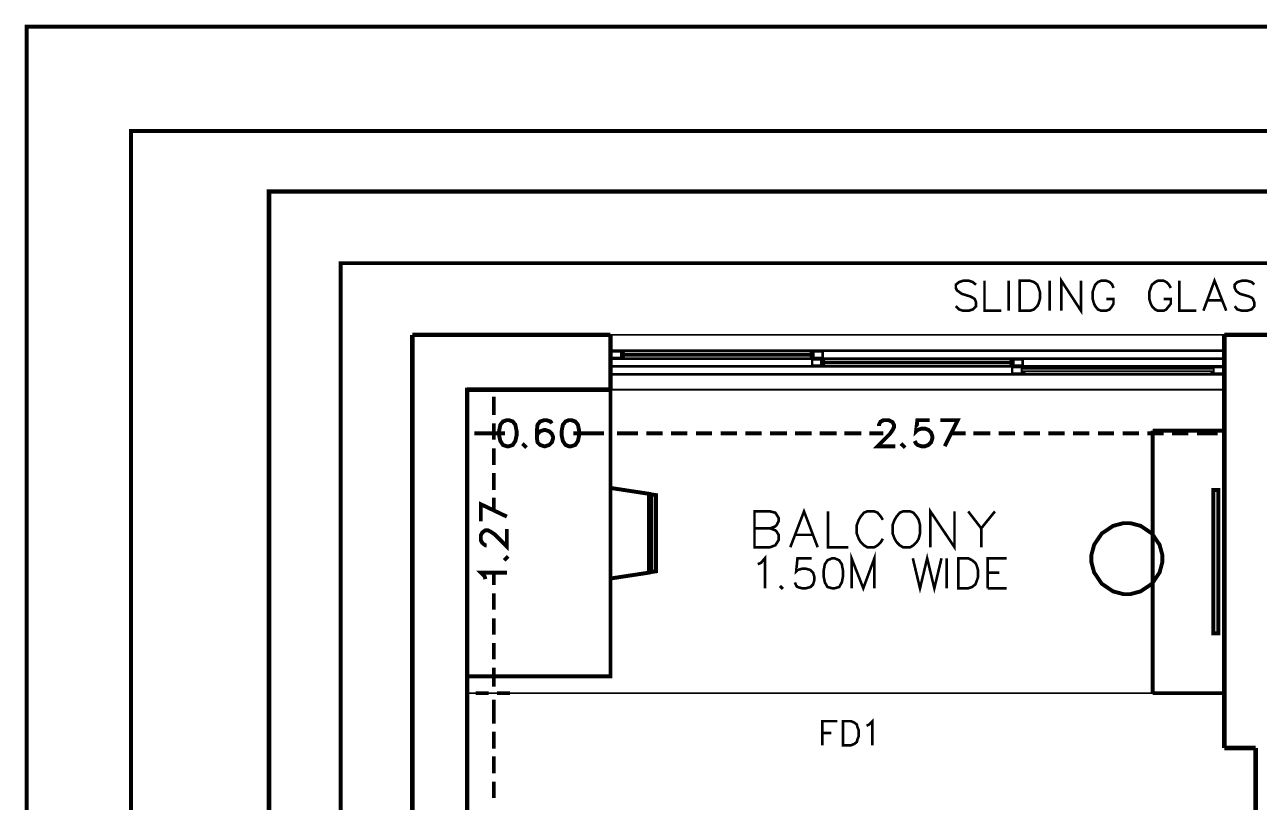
# Model space of a CAD drawing. Extents: x 0.2 to 11.4, y 0.2 to 8.2.
# Drawn here: x 0.223 to 3.381, y 6.168 to 8.157 of the extents above; entities that cross this region are included whole.
import ezdxf

# ---------------------------------------------------------------- set-up
doc = ezdxf.new("R2010")
doc.units = 0
doc.layers.get('0').update_dxf_attribs({"linetype": 'CONTINUOUS'})

msp = doc.modelspace()

# ---------------------------------------------------------------- linework, layer by layer
at = {"color": 0}
for points, const_width in [([(0.228353, 0.238336), (11.4183, 0.238336), (11.4183, 8.15169), (0.228353, 8.15169), (0.228353, 0.238336)], 0.01), ([(0.495008, 0.504992), (11.1517, 0.504992), (11.1517, 7.88499), (0.495008, 7.88499), (0.495008, 0.504992)], 0.01), ([(2.76833, 7.42503), (2.76833, 7.50168), (2.79497, 7.50168), (2.80501, 7.49832), (2.81332, 7.49164), (2.81668, 7.48335), (2.81999, 7.47331), (2.81999, 7.45503), (2.81668, 7.44336), (2.81332, 7.43668), (2.80501, 7.42833), (2.79497, 7.42503), (2.76833, 7.42503)], 0.006667), ([(1.72331, 7.28331), (1.73665, 7.28331), (1.73665, 7.28168), (1.72331, 7.28168), (1.72331, 7.26335), (1.73665, 7.26335), (1.73665, 7.26167), (1.72168, 7.26167), (1.72168, 7.32335), (1.73665, 7.32335), (1.73665, 7.32167), (1.72331, 7.32167), (1.72331, 7.30333), (1.73665, 7.30333), (1.73665, 7.30165), (1.72331, 7.30165), (1.72331, 7.28331)], 0.005), ([(1.75168, 7.30333), (1.72331, 7.30333), (1.72331, 7.32167), (1.75168, 7.32167), (1.75168, 7.315), (1.75168, 7.31999), (1.72499, 7.31999), (1.72499, 7.30501), (1.75168, 7.30501), (1.75168, 7.31), (1.75168, 7.30333)], 0.005), ([(1.74832, 7.31), (2.24164, 7.31), (2.24164, 7.315), (1.74832, 7.315), (1.74832, 7.31)], 0.005), ([(2.23665, 7.30333), (2.26497, 7.30333), (2.26497, 7.32167), (2.23665, 7.32167), (2.23665, 7.315), (2.23833, 7.315), (2.23833, 7.31999), (2.26335, 7.31999), (2.26335, 7.30501), (2.23833, 7.30501), (2.23833, 7.31), (2.23665, 7.31), (2.23665, 7.30333)], 0.005), ([(2.26497, 7.30165), (2.23665, 7.30165), (2.23665, 7.28331), (2.26497, 7.28331), (2.26497, 7.28999), (2.26335, 7.28999), (2.26335, 7.285), (2.23833, 7.285), (2.23833, 7.30003), (2.26335, 7.30003), (2.26335, 7.29497), (2.26497, 7.29497), (2.26497, 7.30165)], 0.005), ([(2.25999, 7.28999), (2.75331, 7.28999), (2.75331, 7.29497), (2.25999, 7.29497), (2.25999, 7.28999)], 0.005), ([(2.74832, 7.30165), (2.77669, 7.30165), (2.77669, 7.28331), (2.74832, 7.28331), (2.74832, 7.28999), (2.75, 7.28999), (2.75, 7.285), (2.77501, 7.285), (2.77501, 7.30003), (2.75, 7.30003), (2.75, 7.29497), (2.74832, 7.29497), (2.74832, 7.30165)], 0.005), ([(3.28999, 7.28331), (3.27669, 7.28331), (3.27669, 7.28168), (3.28999, 7.28168), (3.28999, 7.26335), (3.27669, 7.26335), (3.27669, 7.26167), (3.29167, 7.26167), (3.29167, 7.32335), (3.27669, 7.32335), (3.27669, 7.32167), (3.28999, 7.32167), (3.28999, 7.30333), (3.27669, 7.30333), (3.27669, 7.30165), (3.28999, 7.30165), (3.28999, 7.28331)], 0.005), ([(2.77669, 7.28168), (2.74832, 7.28168), (2.74832, 7.26335), (2.77669, 7.26335), (2.77669, 7.27001), (2.77501, 7.27001), (2.77501, 7.26497), (2.75, 7.26497), (2.75, 7.28), (2.77501, 7.28), (2.77501, 7.27669), (2.77669, 7.27669), (2.77669, 7.28168)], 0.005), ([(3.26497, 7.27669), (2.77333, 7.27669), (2.77333, 7.27001), (3.26497, 7.27001), (3.26497, 7.27669)], 0.005), ([(3.26167, 7.28168), (3.28999, 7.28168), (3.28999, 7.26335), (3.26167, 7.26335), (3.26167, 7.27001), (3.26335, 7.27001), (3.26335, 7.26497), (3.28836, 7.26497), (3.28836, 7.28), (3.26335, 7.28), (3.26335, 7.27669), (3.26167, 7.27669), (3.26167, 7.28168)], 0.005), ([(1.35498, 7.22331), (1.72168, 7.22331), (1.72168, 6.49001), (1.35498, 6.49001), (1.35498, 7.22331)], 0.01), ([(1.45665, 7.14501), (1.44667, 7.14165), (1.44, 7.13336), (1.43668, 7.11664), (1.43668, 7.10667), (1.44, 7.09169), (1.44667, 7.08165), (1.45665, 7.07835), (1.46164, 7.07835), (1.47168, 7.08165), (1.47835, 7.09169), (1.48167, 7.10667), (1.48167, 7.11664), (1.47835, 7.13336), (1.47168, 7.14165), (1.46164, 7.14501), (1.45665, 7.14501)], 0.01), ([(1.61501, 7.14501), (1.60667, 7.14165), (1.59999, 7.13336), (1.59668, 7.11664), (1.59668, 7.10667), (1.59999, 7.09169), (1.60667, 7.08165), (1.61501, 7.07835), (1.62169, 7.07835), (1.63167, 7.08165), (1.63835, 7.09169), (1.64165, 7.10667), (1.64165, 7.11664), (1.63835, 7.13336), (1.63167, 7.14165), (1.62169, 7.14501), (1.61501, 7.14501)], 0.01), ([(1.82667, 6.75667), (1.83832, 6.75836), (1.83832, 6.95335), (1.82667, 6.95503), (1.82667, 6.75667)], 0.01), ([(3.26335, 6.96669), (3.27669, 6.96669), (3.27669, 6.59999), (3.26335, 6.59999), (3.26335, 6.96669)], 0.01), ([(2.47, 6.91168), (2.46164, 6.90831), (2.45335, 6.89833), (2.44835, 6.88997), (2.44336, 6.87668), (2.44336, 6.85499), (2.44835, 6.84169), (2.45335, 6.83333), (2.46164, 6.82497), (2.47, 6.81999), (2.48833, 6.81999), (2.49669, 6.82497), (2.50499, 6.83333), (2.50999, 6.84169), (2.51335, 6.85499), (2.51335, 6.87668), (2.50999, 6.88997), (2.50499, 6.89833), (2.49669, 6.90831), (2.48833, 6.91168), (2.47, 6.91168)], 0.006667), ([(3.13336, 6.79085), (3.13336, 6.79969), (3.12619, 6.82622), (3.10672, 6.85508), (3.07781, 6.87457), (3.05126, 6.88167), (3.04249, 6.88167), (3.03364, 6.88167), (3.00711, 6.87457), (2.97825, 6.85508), (2.95876, 6.82622), (2.95167, 6.79969), (2.95167, 6.79085), (2.95167, 6.78207), (2.95876, 6.75553), (2.97825, 6.72661), (3.00711, 6.70714), (3.03364, 6.69997), (3.04249, 6.69997), (3.05126, 6.69997), (3.07781, 6.70714), (3.10672, 6.72661), (3.12619, 6.75553), (3.13336, 6.78207), (3.13336, 6.79085)], 0.01), ([(2.28836, 6.79167), (2.27669, 6.78668), (2.27001, 6.77669), (2.26665, 6.75836), (2.26665, 6.74669), (2.27001, 6.72999), (2.27669, 6.71832), (2.28836, 6.715), (2.29497, 6.715), (2.30664, 6.71832), (2.31332, 6.72999), (2.31668, 6.74669), (2.31668, 6.75836), (2.31332, 6.77669), (2.30664, 6.78668), (2.29497, 6.79167), (2.28836, 6.79167)], 0.006667), ([(2.61165, 6.715), (2.61165, 6.79167), (2.63667, 6.79167), (2.64665, 6.78668), (2.655, 6.78), (2.65831, 6.77333), (2.66168, 6.76167), (2.66168, 6.74333), (2.65831, 6.73335), (2.655, 6.72499), (2.64665, 6.71832), (2.63667, 6.715), (2.61165, 6.715)], 0.006667), ([(2.31668, 6.31332), (2.31668, 6.375), (2.33664, 6.375), (2.345, 6.37169), (2.35167, 6.36664), (2.35335, 6.36003), (2.35667, 6.35167), (2.35667, 6.33664), (2.35335, 6.32835), (2.35167, 6.32167), (2.345, 6.31668), (2.33664, 6.31332), (2.31668, 6.31332)], 0.006667)]:
    msp.add_lwpolyline(points, close=True, dxfattribs=dict(at, const_width=const_width))
for points, const_width in [([(0.629992, 3.28331), (0.848307, 3.28331), (0.848307, 7.72999), (5.77001, 7.72999), (5.77001, 7.21001), (9.05333, 7.21001)], 0.011667), ([(0.726671, 0.639974), (0.726671, 3.09999), (1.03168, 3.09999), (1.03168, 7.54665), (5.58664, 7.54665), (5.58664, 7.02669), (9.05333, 7.02669)], 0.01), ([(2.65668, 7.49164), (2.64833, 7.49832), (2.63835, 7.50168), (2.62332, 7.50168), (2.61333, 7.49832), (2.60499, 7.49164), (2.60499, 7.48335), (2.60835, 7.47667), (2.61333, 7.47331), (2.62001, 7.46832), (2.64165, 7.46164), (2.64833, 7.45833), (2.65332, 7.45503), (2.65668, 7.44667), (2.65668, 7.43668), (2.64833, 7.42833), (2.63835, 7.42503), (2.62332, 7.42503), (2.61333, 7.42833), (2.60499, 7.43668)], 0.006667), ([(2.67833, 7.50168), (2.67833, 7.42503), (2.72168, 7.42503)], 0.006667), ([(2.74001, 7.42503), (2.74001, 7.50168)], 0.006667), ([(2.845, 7.42503), (2.845, 7.50168)], 0.006667), ([(2.875, 7.42503), (2.875, 7.50168), (2.92503, 7.42503), (2.92503, 7.50168)], 0.006667), ([(3.00836, 7.48335), (3.00499, 7.49164), (2.99832, 7.49832), (2.99001, 7.50168), (2.97667, 7.50168), (2.96832, 7.49832), (2.96164, 7.49164), (2.95833, 7.48335), (2.95503, 7.47331), (2.95503, 7.45503), (2.95833, 7.44336), (2.96164, 7.43668), (2.96832, 7.42833), (2.97667, 7.42503), (2.99001, 7.42503), (2.99832, 7.42833), (3.00499, 7.43668), (3.00836, 7.44336), (3.00836, 7.45503), (2.99001, 7.45503)], 0.006667), ([(3.155, 7.48335), (3.15001, 7.49164), (3.14333, 7.49832), (3.13667, 7.50168), (3.12169, 7.50168), (3.11501, 7.49832), (3.10667, 7.49164), (3.10335, 7.48335), (3.09999, 7.47331), (3.09999, 7.45503), (3.10335, 7.44336), (3.10667, 7.43668), (3.11501, 7.42833), (3.12169, 7.42503), (3.13667, 7.42503), (3.14333, 7.42833), (3.15001, 7.43668), (3.155, 7.44336), (3.155, 7.45503), (3.13667, 7.45503)], 0.006667), ([(3.17665, 7.50168), (3.17665, 7.42503), (3.22, 7.42503)], 0.006667), ([(3.23833, 7.42503), (3.26665, 7.50168), (3.29665, 7.42503)], 0.006667), ([(3.36833, 7.49164), (3.36165, 7.49832), (3.34999, 7.50168), (3.33664, 7.50168), (3.32497, 7.49832), (3.31836, 7.49164), (3.31836, 7.48335), (3.32167, 7.47667), (3.32497, 7.47331), (3.33165, 7.46832), (3.35499, 7.46164), (3.36165, 7.45833), (3.36501, 7.45503), (3.36833, 7.44667), (3.36833, 7.43668), (3.36165, 7.42833), (3.34999, 7.42503), (3.33664, 7.42503), (3.32497, 7.42833), (3.31836, 7.43668)], 0.006667), ([(3.24832, 7.45167), (3.285, 7.45167)], 0.006667), ([(1.21501, 3.375), (1.21501, 7.36333)], 0.011667), ([(1.21501, 7.36333), (1.72168, 7.36333)], 0.011667), ([(1.21501, 3.375), (1.21501, 7.36333)], 0.01), ([(1.21501, 7.36333), (1.72168, 7.36333)], 0.01), ([(1.72168, 7.22331), (1.72168, 7.36333)], 0.011667), ([(1.72168, 7.22331), (1.72168, 7.36333)], 0.01), ([(1.72168, 7.36333), (3.29167, 7.36333)], 0.005), ([(3.29167, 6.30664), (3.29167, 7.36333)], 0.011667), ([(3.29167, 7.36333), (3.43164, 7.36333)], 0.011667), ([(3.29167, 6.30664), (3.29167, 7.36333)], 0.01), ([(3.29167, 7.36333), (3.43164, 7.36333)], 0.01), ([(1.73665, 7.32335), (3.27669, 7.32335)], 0.005), ([(1.73665, 7.32167), (3.27669, 7.32167)], 0.005), ([(1.73665, 7.30333), (3.27669, 7.30333)], 0.005), ([(1.73665, 7.30165), (3.27669, 7.30165)], 0.005), ([(1.75168, 7.32167), (1.75836, 7.315)], 0.005), ([(1.75168, 7.30333), (1.75836, 7.31)], 0.005), ([(2.23665, 7.32167), (2.23167, 7.315)], 0.005), ([(2.23665, 7.30333), (2.23167, 7.31)], 0.005), ([(2.26497, 7.30165), (2.27001, 7.29497)], 0.005), ([(2.74832, 7.30165), (2.74333, 7.29497)], 0.005), ([(1.73665, 7.28331), (3.27669, 7.28331)], 0.005), ([(1.73665, 7.28168), (3.27669, 7.28168)], 0.005), ([(1.73665, 7.26335), (3.27669, 7.26335)], 0.005), ([(1.73665, 7.26167), (3.27669, 7.26167)], 0.005), ([(2.26497, 7.28331), (2.27001, 7.28999)], 0.005), ([(2.74832, 7.28331), (2.74333, 7.28999)], 0.005), ([(2.77669, 7.28168), (2.78331, 7.27669)], 0.005), ([(2.77669, 7.26335), (2.78331, 7.27001)], 0.005), ([(3.26167, 7.28168), (3.25667, 7.27669)], 0.005), ([(3.26167, 7.26335), (3.25667, 7.27001)], 0.005), ([(1.35498, 6.44667), (1.35498, 7.22331)], 0.011667), ([(1.35498, 7.22331), (1.72168, 7.22331)], 0.011667), ([(1.35498, 6.44667), (1.35498, 7.22331)], 0.01), ([(1.35498, 7.22331), (1.72168, 7.22331)], 0.01), ([(1.35498, 7.20167), (1.35498, 7.17833)], 0.01), ([(1.37668, 7.22331), (1.41, 7.22331)], 0.01), ([(1.42333, 7.20503), (1.42333, 7.18832)], 0.01), ([(1.43164, 7.22331), (1.465, 7.22331)], 0.01), ([(1.72168, 7.20167), (1.72168, 7.17833)], 0.01), ([(1.72168, 7.20167), (1.72168, 7.17833)], 0.01), ([(1.72168, 7.22331), (3.29167, 7.22331)], 0.005), ([(3.29167, 7.20167), (3.29167, 7.17833)], 0.01), ([(1.42333, 7.18832), (1.42333, 7.15831)], 0.01), ([(1.35498, 7.15668), (1.35498, 7.11501)], 0.01), ([(1.42333, 7.13667), (1.42333, 7.095)], 0.01), ([(1.57167, 7.13667), (1.56836, 7.14165), (1.55832, 7.14501), (1.55165, 7.14501), (1.54167, 7.14165), (1.535, 7.13336), (1.53331, 7.11664), (1.53331, 7.10167), (1.535, 7.08832), (1.54167, 7.08165), (1.55165, 7.07835), (1.55501, 7.07835), (1.565, 7.08165), (1.57167, 7.08832), (1.57497, 7.09831), (1.57497, 7.10167), (1.57167, 7.11003), (1.565, 7.11664), (1.55501, 7.12001), (1.55165, 7.12001), (1.54167, 7.11664), (1.535, 7.11003), (1.53331, 7.10167)], 0.01), ([(1.72168, 7.15668), (1.72168, 7.11501)], 0.01), ([(1.72168, 7.15668), (1.72168, 7.11501)], 0.01), ([(2.40831, 7.12999), (2.40831, 7.13336), (2.41168, 7.13997), (2.41336, 7.14165), (2.41997, 7.14501), (2.43332, 7.14501), (2.44, 7.14165), (2.44336, 7.13997), (2.44667, 7.13336), (2.44667, 7.12668), (2.44336, 7.12001), (2.43668, 7.11003), (2.405, 7.07835), (2.44997, 7.07835)], 0.01), ([(2.53836, 7.14501), (2.50667, 7.14501), (2.50331, 7.11664), (2.50667, 7.12001), (2.51665, 7.12332), (2.52669, 7.12332), (2.535, 7.12001), (2.54167, 7.11333), (2.54497, 7.10335), (2.54497, 7.09831), (2.54167, 7.08832), (2.535, 7.08165), (2.52669, 7.07835), (2.51665, 7.07835), (2.50667, 7.08165), (2.50331, 7.08501), (2.5, 7.09169)], 0.01), ([(2.565, 7.14501), (2.61003, 7.14501), (2.57667, 7.07835)], 0.01), ([(3.29167, 7.15668), (3.29167, 7.11501)], 0.01), ([(1.37332, 7.11165), (1.38997, 7.11165)], 0.01), ([(1.38997, 7.11165), (1.45167, 7.11165)], 0.01), ([(1.68832, 7.11165), (1.62668, 7.11165)], 0.01), ([(1.70503, 7.11165), (1.68832, 7.11165)], 0.01), ([(1.73833, 7.11165), (1.75499, 7.11165)], 0.01), ([(1.75499, 7.11165), (1.79167, 7.11165)], 0.01), ([(1.81332, 7.11165), (1.85499, 7.11165)], 0.01), ([(1.87668, 7.11165), (1.91835, 7.11165)], 0.01), ([(1.94, 7.11165), (1.98167, 7.11165)], 0.01), ([(2.00331, 7.11165), (2.04497, 7.11165)], 0.01), ([(2.06668, 7.11165), (2.10835, 7.11165)], 0.01), ([(2.12999, 7.11165), (2.17333, 7.11165)], 0.01), ([(2.19336, 7.11165), (2.23665, 7.11165)], 0.01), ([(2.25667, 7.11165), (2.30003, 7.11165)], 0.01), ([(2.31999, 7.11165), (2.36333, 7.11165)], 0.01), ([(2.38336, 7.11165), (2.41997, 7.11165)], 0.01), ([(2.62999, 7.11165), (2.59332, 7.11165)], 0.01), ([(2.69336, 7.11165), (2.65001, 7.11165)], 0.01), ([(2.75667, 7.11165), (2.715, 7.11165)], 0.01), ([(2.81999, 7.11165), (2.77832, 7.11165)], 0.01), ([(2.88336, 7.11165), (2.84169, 7.11165)], 0.01), ([(2.94667, 7.11165), (2.905, 7.11165)], 0.01), ([(3.00999, 7.11165), (2.96832, 7.11165)], 0.01), ([(3.07335, 7.11165), (3.03168, 7.11165)], 0.01), ([(3.13667, 7.11165), (3.095, 7.11165)], 0.01), ([(3.10835, 7.11833), (3.10835, 6.44667)], 0.01), ([(3.10835, 7.11833), (3.29167, 7.11833)], 0.01), ([(3.19997, 7.11165), (3.15831, 7.11165)], 0.01), ([(3.25836, 7.11165), (3.22168, 7.11165)], 0.01), ([(3.27501, 7.11165), (3.25836, 7.11165)], 0.01), ([(1.35498, 7.09332), (1.35498, 7.06999)], 0.01), ([(1.42333, 7.07335), (1.42333, 7.03)], 0.01), ([(1.50331, 7.08501), (1.5, 7.08165), (1.50331, 7.07835), (1.50667, 7.08165)], 0.01), ([(1.72168, 7.09332), (1.72168, 7.06999)], 0.01), ([(1.72168, 7.09332), (1.72168, 7.06999)], 0.01), ([(2.47168, 7.08501), (2.46832, 7.08165), (2.47168, 7.07835), (2.47499, 7.08165)], 0.01), ([(3.29167, 7.09332), (3.29167, 7.06999)], 0.01), ([(1.42333, 7.00999), (1.42333, 6.96669)], 0.01), ([(1.42333, 6.94667), (1.42333, 6.91499)], 0.01), ([(1.72168, 6.74001), (1.81999, 6.75499), (1.81999, 6.95665), (1.72168, 6.97168)], 0.01), ([(1.35498, 4.07835), (1.35498, 6.935)], 0.011667), ([(1.35498, 4.07835), (1.35498, 6.935)], 0.01), ([(1.38997, 6.88667), (1.38997, 6.93001), (1.45665, 6.89833)], 0.01), ([(2.18164, 6.81999), (2.21669, 6.91168), (2.25168, 6.81999)], 0.006667), ([(2.53999, 6.81999), (2.53999, 6.91168), (2.60167, 6.81999), (2.60167, 6.91168)], 0.006667), ([(2.12999, 6.86833), (2.14333, 6.86333), (2.14665, 6.86003), (2.15169, 6.85167), (2.15169, 6.83832), (2.14665, 6.83003), (2.14333, 6.82497), (2.12999, 6.81999), (2.09, 6.81999), (2.09, 6.91168), (2.12999, 6.91168), (2.14333, 6.90831), (2.14665, 6.90332), (2.15169, 6.89501), (2.15169, 6.88667), (2.14665, 6.87668), (2.14333, 6.87332), (2.12999, 6.86833), (2.09, 6.86833)], 0.006667), ([(2.27832, 6.91168), (2.27832, 6.81999), (2.33003, 6.81999)], 0.006667), ([(2.41835, 6.88997), (2.41336, 6.89833), (2.405, 6.90831), (2.39665, 6.91168), (2.37831, 6.91168), (2.37001, 6.90831), (2.36165, 6.89833), (2.35667, 6.88997), (2.35167, 6.87668), (2.35167, 6.85499), (2.35667, 6.84169), (2.36165, 6.83333), (2.37001, 6.82497), (2.37831, 6.81999), (2.39665, 6.81999), (2.405, 6.82497), (2.41336, 6.83333), (2.41835, 6.84169)], 0.006667), ([(2.63667, 6.91168), (2.66997, 6.86833), (2.70503, 6.91168)], 0.006667), ([(1.405, 6.82497), (1.40169, 6.82497), (1.39665, 6.82835), (1.39333, 6.83165), (1.38997, 6.83832), (1.38997, 6.84999), (1.39333, 6.85667), (1.39665, 6.86003), (1.40169, 6.86333), (1.40831, 6.86333), (1.41499, 6.86003), (1.42503, 6.85335), (1.45665, 6.82167), (1.45665, 6.86664)], 0.01), ([(2.19499, 6.85167), (2.23833, 6.85167)], 0.006667), ([(2.66997, 6.86833), (2.66997, 6.81999)], 0.006667), ([(1.44997, 6.79335), (1.45335, 6.78999), (1.45665, 6.79335), (1.45335, 6.79665)], 0.01), ([(2.09831, 6.77669), (2.10667, 6.78), (2.11664, 6.79167), (2.11664, 6.715)], 0.006667), ([(2.23665, 6.79167), (2.19997, 6.79167), (2.19667, 6.75836), (2.19997, 6.76167), (2.21164, 6.76497), (2.22168, 6.76497), (2.23335, 6.76167), (2.24001, 6.75499), (2.24333, 6.74333), (2.24333, 6.73665), (2.24001, 6.72499), (2.23335, 6.71832), (2.22168, 6.715), (2.21164, 6.715), (2.19997, 6.71832), (2.19667, 6.72168), (2.19336, 6.72999)], 0.006667), ([(2.33832, 6.715), (2.33832, 6.79167), (2.36833, 6.715), (2.39665, 6.79167), (2.39665, 6.715)], 0.006667), ([(2.49501, 6.79167), (2.51335, 6.715), (2.53168, 6.79167), (2.55003, 6.715), (2.56836, 6.79167)], 0.006667), ([(2.58165, 6.715), (2.58165, 6.79167)], 0.006667), ([(2.68668, 6.715), (2.68668, 6.79167), (2.73503, 6.79167)], 0.006667), ([(1.40169, 6.73833), (1.40001, 6.74501), (1.38997, 6.75499), (1.45665, 6.75499)], 0.01), ([(1.42333, 6.72331), (1.42333, 6.75499)], 0.01), ([(2.68668, 6.75499), (2.71669, 6.75499)], 0.006667), ([(1.42333, 6.66), (1.42333, 6.70167)], 0.01), ([(2.16, 6.72168), (2.15668, 6.71832), (2.16, 6.715), (2.16336, 6.71832)], 0.006667), ([(2.68668, 6.715), (2.73503, 6.715)], 0.006667), ([(1.42333, 6.59668), (1.42333, 6.63835)], 0.01), ([(1.42333, 6.53331), (1.42333, 6.57497)], 0.01), ([(1.42333, 6.47999), (1.42333, 6.51167)], 0.01), ([(1.42333, 6.46332), (1.42333, 6.47999)], 0.01), ([(3.29167, 6.44667), (1.35498, 6.44667)], 0.005), ([(1.37668, 6.44667), (1.41, 6.44667)], 0.01), ([(1.37668, 6.44667), (1.41, 6.44667)], 0.01), ([(1.43164, 6.44667), (1.465, 6.44667)], 0.01), ([(1.43164, 6.44667), (1.465, 6.44667)], 0.01), ([(3.10835, 6.44667), (3.29167, 6.44667)], 0.01), ([(1.42333, 6.43001), (1.42333, 6.41336)], 0.01), ([(1.42333, 6.41336), (1.42333, 6.36833)], 0.01), ([(2.37668, 6.36333), (2.38336, 6.36664), (2.39165, 6.375), (2.39165, 6.31332)], 0.006667), ([(1.42333, 6.34831), (1.42333, 6.30501)], 0.01), ([(2.26335, 6.31332), (2.26335, 6.375), (2.30165, 6.375)], 0.006667), ([(2.26335, 6.345), (2.28668, 6.345)], 0.006667), ([(1.42333, 6.285), (1.42333, 6.24164)], 0.01), ([(3.37169, 6.30664), (3.29167, 6.30664)], 0.011667), ([(3.37169, 6.30664), (3.29167, 6.30664)], 0.01), ([(3.37169, 3.77165), (3.37169, 6.30664)], 0.011667), ([(3.37169, 3.77165), (3.37169, 6.30664)], 0.01), ([(1.42333, 6.22), (1.42333, 6.17833)], 0.01)]:
    msp.add_lwpolyline(points, dxfattribs=dict(at, const_width=const_width))

doc.saveas('drawing.dxf')
